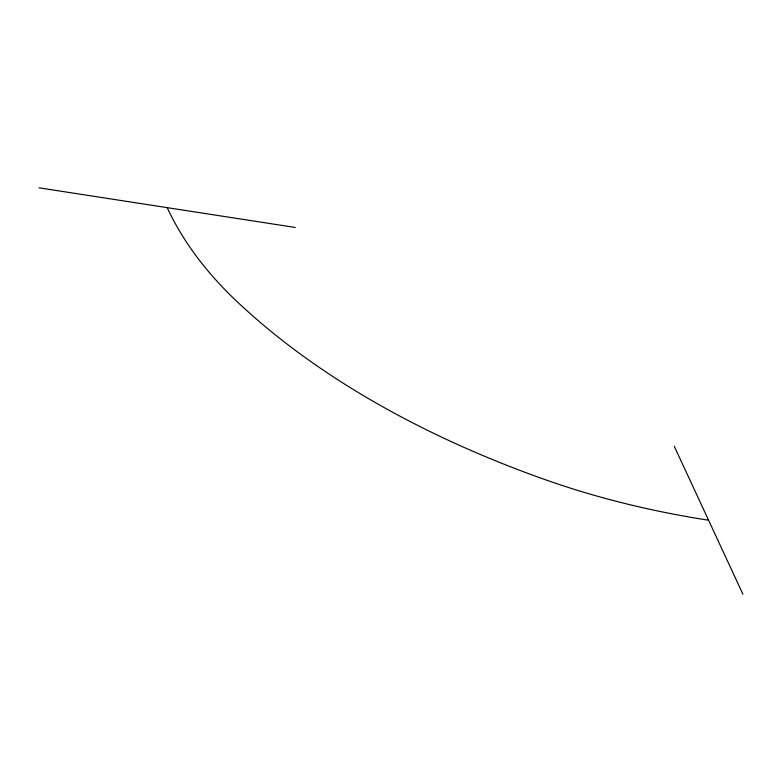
<?xml version="1.0" encoding="UTF-8"?>
<svg xmlns="http://www.w3.org/2000/svg" width="782" height="782" viewBox="0 0 782 782"><rect width="100%" height="100%" fill="white"/><g stroke="black" fill="none" stroke-linecap="round" stroke-linejoin="round"><path stroke-width="1.17" d="M39.1 187.836L295.283 227.464M674.26 446.258L742.9 594.164M708.58 520.216A618.65 357.178 0 0 1 544.986 479.591A934.617 539.6 0 0 1 237.562 302.096A618.65 357.178 0 0 1 167.192 207.65"/></g></svg>
